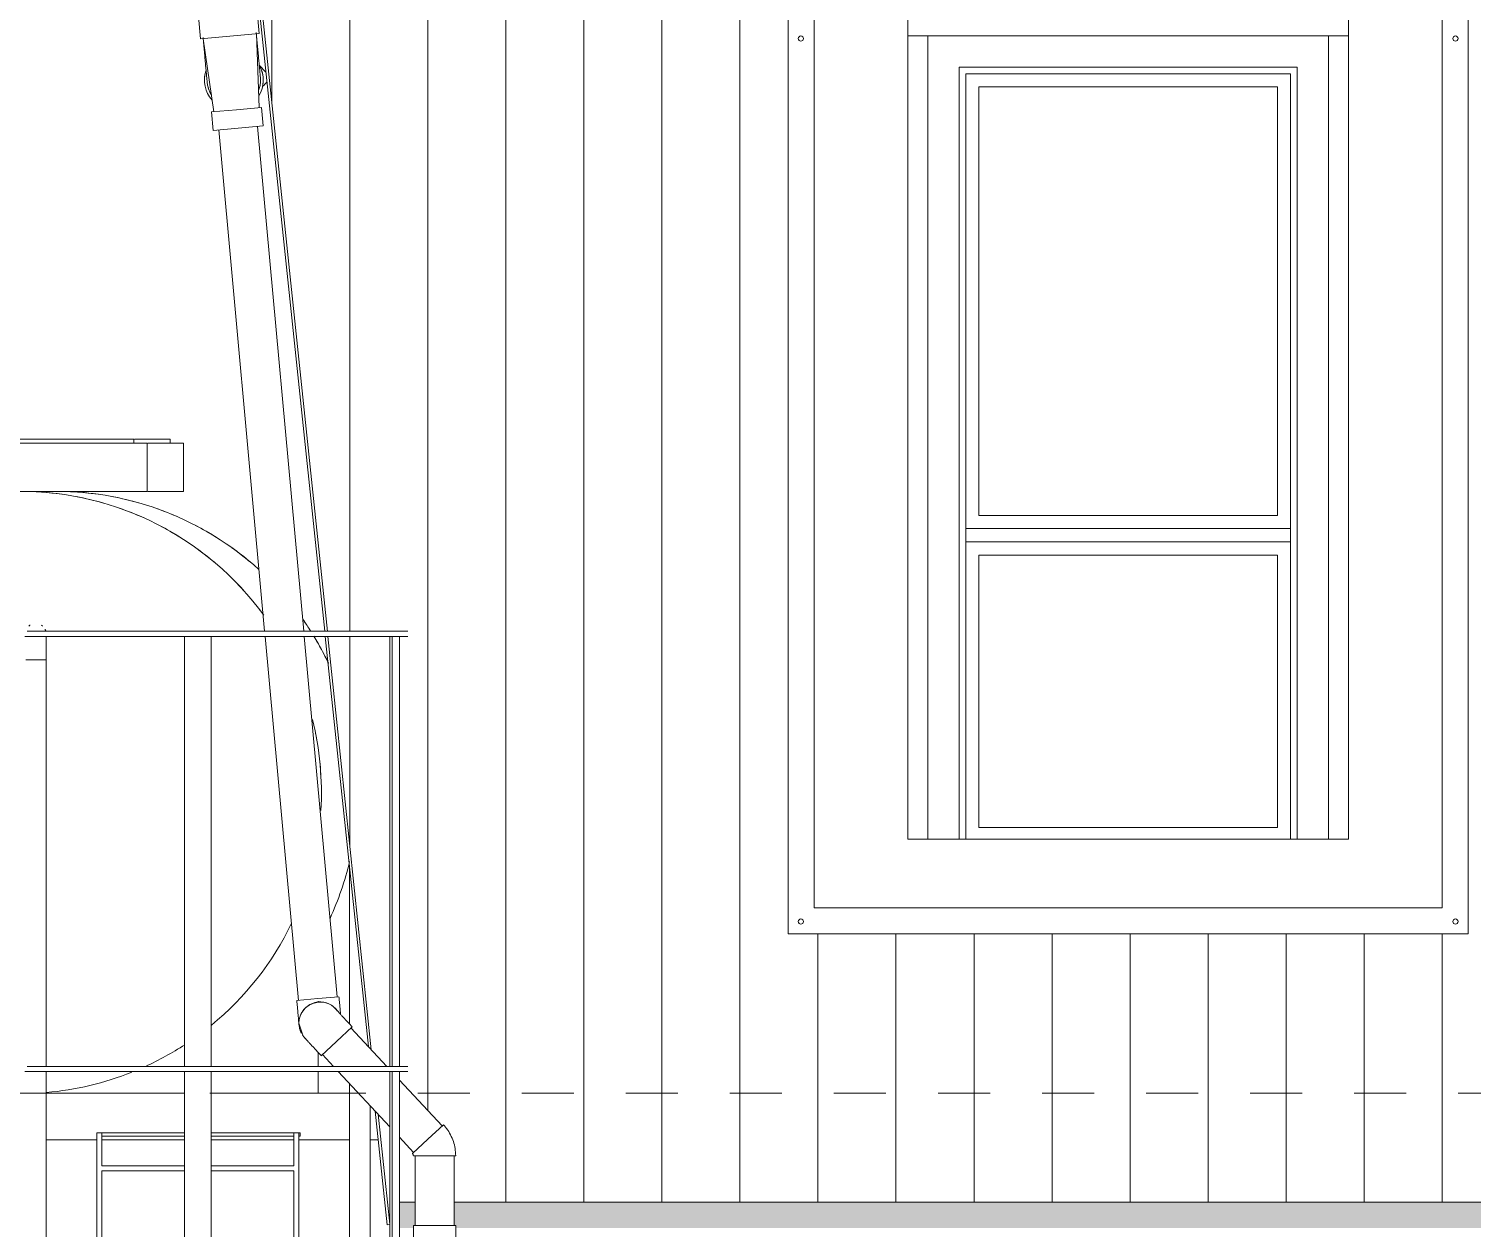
# Model space of a CAD drawing. Header units: metres. Extents: x -3 to 137, y -7 to 15.
# Drawn here: x 111.742 to 114.516, y 2.553 to 4.859 of the extents above; entities that cross this region are included whole.
import ezdxf

# ---------------------------------------------------------------- set-up
doc = ezdxf.new("R2010")
doc.units = ezdxf.units.M
doc.linetypes.add('Centre', pattern=[0.03175, 0.00635, -0.00475, 0.0159, -0.00475])
for name, color, linetype, lineweight in [('A-FLOR-LEVL', 7, 'Continuous', 9), ('A-GENM', 7, 'Continuous', 9), ('A-GLAZ', 7, 'Continuous', 9), ('A-WALL', 7, 'Continuous', 9), ('A-WALL-PATT', 7, 'Continuous', 9), ('I-WALL', 7, 'Continuous', 9), ('P-PIPE', 7, 'Continuous', 9), ('P-PIPE-CNTR', 7, 'Continuous', 9)]:
    doc.layers.add(name, color=color, linetype=linetype, lineweight=lineweight)

# ---------------------------------------------------------------- blocks, each defined once
blk = doc.blocks.new('M_Corniza Generica - Blanco-2490366-Elevation 6 - a')
at = {"layer": 'A-GENM', "color": 8, "true_color": 0x808080}
for p, q in [((-13.4423, 7.8302), (-13.0082, 3.7004)), ((-13.0071, 3.6905), (-12.9242, 2.9017)), ((-12.9112, 2.7778), (-12.8882, 2.5591)), ((-12.8882, 2.5591), (-12.8833, 2.5596))]:
    blk.add_line(p, q, dxfattribs=at)
blk = doc.blocks.new('M_Ventana Ponton - 650 x 1500 mm-2528099-Elevation 6 - a')
at = {"layer": 'A-GLAZ'}
for p, q in [((-11.7886, 4.785), (-11.1386, 4.785)), ((-11.7886, 3.3008), (-11.7886, 4.785)), ((-11.1386, 4.785), (-11.1386, 3.3008)), ((-11.7759, 3.3008), (-11.7759, 4.7723)), ((-11.7759, 4.7723), (-11.1513, 4.7723)), ((-11.7505, 3.9231), (-11.7505, 4.7469)), ((-11.1767, 4.7469), (-11.7505, 4.7469)), ((-11.1767, 3.9231), (-11.1767, 4.7469)), ((-11.1513, 4.7723), (-11.1513, 3.3008)), ((-11.7505, 3.9231), (-11.1767, 3.9231)), ((-11.7759, 3.8977), (-11.1513, 3.8977)), ((-11.1513, 3.8977), (-11.7759, 3.8977)), ((-11.7759, 3.8723), (-11.1513, 3.8723)), ((-11.1513, 3.8723), (-11.7759, 3.8723)), ((-11.1767, 3.8469), (-11.7505, 3.8469)), ((-11.7505, 3.8469), (-11.7505, 3.3231)), ((-11.1767, 3.3231), (-11.1767, 3.8469)), ((-11.7505, 3.3231), (-11.1767, 3.3231))]:
    blk.add_line(p, q, dxfattribs=at)
blk = doc.blocks.new('M_Trim-Window-Exterior-Flat - with Sill-2528642-Elevation 6 - a')
at = {"layer": 'A-GENM'}
for p, q in [((-11.8486, 4.845), (-11.8486, 3.3008)), ((-11.0786, 4.845), (-11.8486, 4.845)), ((-11.0786, 3.3008), (-11.0786, 4.845)), ((-11.7886, 3.3008), (-11.7886, 4.785)), ((-11.7886, 4.785), (-11.1386, 4.785)), ((-11.1386, 4.785), (-11.1386, 3.3008))]:
    blk.add_line(p, q, dxfattribs=at)
blk = doc.blocks.new('M_RVR_Codo material - CO - Codo-2572675-Elevation 6 - a')
at = {"layer": 'P-PIPE', "color": 9, "true_color": 0xc0c0c0}
blk.add_line((-13.1211, 4.7756), (-13.1343, 4.7889), dxfattribs=at)
at = {"layer": 'P-PIPE', "color": 9, "true_color": 0xc0c0c0, "flags": 128}
blk.add_lwpolyline([(-13.1277, 4.7478), (-13.1263, 4.7492), (-13.1249, 4.7506), (-13.1235, 4.752), (-13.122, 4.7535), (-13.1206, 4.755), (-13.1192, 4.7564)], dxfattribs=at)
blk = doc.blocks.new('Plastico - Tee - PL - Tee-2573690-Elevation 6 - a')
at = {"layer": 'P-PIPE', "color": 9, "true_color": 0xc0c0c0}
for p, q in [((-13.1947, 4.8874), (-13.251, 4.8823)), ((-13.1383, 4.8926), (-13.1947, 4.8874)), ((-13.1344, 4.8495), (-13.1383, 4.8926)), ((-13.251, 4.8823), (-13.2471, 4.8392)), ((-13.2471, 4.8392), (-13.1908, 4.8443)), ((-13.2419, 4.8397), (-13.2212, 4.6992)), ((-13.1908, 4.8443), (-13.1344, 4.8495)), ((-13.1345, 4.7071), (-13.1396, 4.849)), ((-13.2395, 4.76), (-13.2395, 4.7596)), ((-13.234, 4.7549), (-13.234, 4.7549)), ((-13.1318, 4.7642), (-13.1318, 4.7642)), ((-13.1263, 4.7596), (-13.1263, 4.76)), ((-13.1779, 4.7032), (-13.2261, 4.6988)), ((-13.2261, 4.6988), (-13.2229, 4.6633)), ((-13.1295, 4.7076), (-13.1779, 4.7032)), ((-13.1263, 4.6721), (-13.1295, 4.7076)), ((-13.2229, 4.6633), (-13.1746, 4.6677)), ((-13.1746, 4.6677), (-13.1263, 4.6721))]:
    blk.add_line(p, q, dxfattribs=at)
at = {"layer": 'P-PIPE', "color": 9, "true_color": 0xc0c0c0, "flags": 128}
for points in [[(-13.2421, 4.8422), (-13.2418, 4.8387), (-13.2415, 4.8352), (-13.2411, 4.8318), (-13.2408, 4.8283), (-13.2405, 4.8249), (-13.2402, 4.8215), (-13.2399, 4.8181), (-13.2396, 4.8147), (-13.2393, 4.8115), (-13.239, 4.8082), (-13.2387, 4.805), (-13.2384, 4.8019), (-13.2381, 4.7988), (-13.2378, 4.7958), (-13.2376, 4.7929), (-13.2373, 4.7901), (-13.2371, 4.7873), (-13.2368, 4.7846), (-13.2366, 4.782), (-13.2363, 4.7796), (-13.2361, 4.7772), (-13.2359, 4.7749), (-13.2357, 4.7727), (-13.2355, 4.7707), (-13.2353, 4.7687), (-13.2352, 4.7669), (-13.235, 4.7652), (-13.2349, 4.7636), (-13.2347, 4.7621), (-13.2346, 4.7608), (-13.2345, 4.7596), (-13.2344, 4.7585), (-13.2343, 4.7576), (-13.2342, 4.7568), (-13.2342, 4.7561), (-13.2341, 4.7556), (-13.2341, 4.7552), (-13.2341, 4.755), (-13.234, 4.7549), (-13.234, 4.7549)], [(-13.1318, 4.7642), (-13.1318, 4.7643), (-13.1318, 4.7645), (-13.1318, 4.7649), (-13.1319, 4.7653), (-13.1319, 4.766), (-13.132, 4.7667), (-13.1321, 4.7676), (-13.1322, 4.7687), (-13.1323, 4.7698), (-13.1324, 4.7711), (-13.1326, 4.7725), (-13.1327, 4.7741), (-13.1329, 4.7758), (-13.133, 4.7776), (-13.1332, 4.7795), (-13.1334, 4.7815), (-13.1336, 4.7837), (-13.1338, 4.7859), (-13.134, 4.7883), (-13.1342, 4.7907), (-13.1345, 4.7933), (-13.1347, 4.7959), (-13.135, 4.7987), (-13.1352, 4.8015), (-13.1355, 4.8044), (-13.1358, 4.8074), (-13.1361, 4.8104), (-13.1363, 4.8135), (-13.1366, 4.8167), (-13.1369, 4.8199), (-13.1372, 4.8232), (-13.1375, 4.8265), (-13.1378, 4.8299), (-13.1382, 4.8333), (-13.1385, 4.8367), (-13.1388, 4.8402), (-13.1391, 4.8437), (-13.1394, 4.8471), (-13.1397, 4.8506), (-13.1398, 4.8516)], [(-13.226, 4.7316), (-13.2269, 4.7331), (-13.2279, 4.7348), (-13.2289, 4.7367), (-13.2297, 4.7385), (-13.2305, 4.7404), (-13.2313, 4.7423), (-13.2319, 4.7443), (-13.2325, 4.7463), (-13.233, 4.7482), (-13.2334, 4.7503), (-13.2337, 4.7523), (-13.234, 4.7543), (-13.234, 4.7549)], [(-13.1318, 4.7642), (-13.1316, 4.7622), (-13.1316, 4.7601), (-13.1316, 4.7581), (-13.1317, 4.756), (-13.1319, 4.754), (-13.1321, 4.7519), (-13.1325, 4.7499), (-13.1329, 4.7479), (-13.1334, 4.7459), (-13.134, 4.7439), (-13.1346, 4.742), (-13.1354, 4.7401)]]:
    blk.add_lwpolyline(points, dxfattribs=at)
at = {"layer": 'P-PIPE', "color": 9, "true_color": 0xc0c0c0}
for centre, major_axis, start_param, end_param in [((-13.1829, 4.7596), (0.0566, 0), 2.811932, 3.876398), ((-13.1829, 4.76), (0.0566, 0), 2.814626, 3.232753), ((-13.1829, 4.7596), (0.0566, 0), 5.729031, 6.808091), ((-13.1829, 4.76), (0.0566, 0), 6.112546, 6.809584), ((-13.1829, 4.7596), (0.0514, 0), 3.170344, 3.23263), ((-13.1829, 4.7596), (0.0514, 0), 3.407286, 3.696953), ((-13.1829, 4.7596), (0.0513, 0), 5.898168, 6.199813), ((-13.1829, 4.7596), (0.0513, 0), 0.067027, 0.17665)]:
    blk.add_ellipse(centre, major_axis=major_axis, ratio=0.99995, start_param=start_param, end_param=end_param, dxfattribs=at)
blk = doc.blocks.new('M_RVR_Codo material - CO - Codo-2573685-Elevation 6 - a')
at = {"layer": 'P-PIPE', "color": 9, "true_color": 0xc0c0c0}
for p, q in [((-12.9808, 2.9977), (-13.0213, 2.994)), ((-13.0213, 2.994), (-13.0618, 2.9903))]:
    blk.add_line(p, q, dxfattribs=at)
at = {"layer": 'P-PIPE', "color": 9, "true_color": 0xc0c0c0, "flags": 128}
for points in [[(-12.9808, 2.9977), (-12.9806, 2.9958), (-12.9804, 2.9939), (-12.9803, 2.9921), (-12.9801, 2.9902), (-12.9799, 2.9884), (-12.9798, 2.9865), (-12.9796, 2.9847), (-12.9794, 2.9829), (-12.9793, 2.9812), (-12.9791, 2.9794), (-12.979, 2.9777), (-12.9788, 2.976), (-12.9787, 2.9744), (-12.9785, 2.9728), (-12.9784, 2.9712), (-12.9782, 2.9697), (-12.9781, 2.9682), (-12.978, 2.9668), (-12.9778, 2.9654), (-12.9777, 2.9641)], [(-13.0576, 2.9434), (-13.0576, 2.9435), (-13.0576, 2.9436), (-13.0576, 2.9438), (-13.0577, 2.9441), (-13.0577, 2.9444), (-13.0577, 2.9449), (-13.0578, 2.9454), (-13.0578, 2.9459), (-13.0579, 2.9466), (-13.0579, 2.9473), (-13.058, 2.9481), (-13.0581, 2.9489), (-13.0582, 2.9498), (-13.0583, 2.9508), (-13.0583, 2.9519), (-13.0584, 2.953), (-13.0586, 2.9541), (-13.0587, 2.9553), (-13.0588, 2.9566), (-13.0589, 2.958), (-13.059, 2.9593), (-13.0592, 2.9608), (-13.0593, 2.9622), (-13.0594, 2.9638), (-13.0596, 2.9653), (-13.0597, 2.9669), (-13.0599, 2.9686), (-13.06, 2.9703), (-13.0602, 2.972), (-13.0603, 2.9737), (-13.0605, 2.9755), (-13.0607, 2.9773), (-13.0608, 2.9791), (-13.061, 2.9809), (-13.0612, 2.9828), (-13.0613, 2.9846), (-13.0615, 2.9865), (-13.0617, 2.9883), (-13.0618, 2.9902), (-13.0618, 2.9903)]]:
    blk.add_lwpolyline(points, dxfattribs=at)
at = {"layer": 'P-PIPE', "color": 9, "true_color": 0xc0c0c0}
for start_param, end_param in [(2.339736, 2.56322), (1.661957, 2.314775), (0.614759, 1.661957), (3.176127, 3.232753), (2.896151, 3.051488), (3.232753, 3.293718), (2.616959, 2.808414), (3.435939, 3.556871)]:
    blk.add_ellipse((-13.0171, 2.9471), major_axis=(0.0407, 0), ratio=0.99995, start_param=start_param, end_param=end_param, dxfattribs=at)
blk = doc.blocks.new('M_RVR_Codo material - CO - Codo-2573686-Elevation 6 - a')
at = {"layer": 'P-PIPE', "color": 9, "true_color": 0xc0c0c0}
for p, q in [((-12.9854, 2.9119), (-12.9554, 2.9399)), ((-13.015, 2.8843), (-12.9854, 2.9119))]:
    blk.add_line(p, q, dxfattribs=at)
at = {"layer": 'P-PIPE', "color": 9, "true_color": 0xc0c0c0, "flags": 128}
for points in [[(-12.9858, 2.9728), (-12.9857, 2.9727), (-12.9856, 2.9725), (-12.9853, 2.9722), (-12.985, 2.9718), (-12.9846, 2.9714), (-12.9842, 2.9709), (-12.9837, 2.9704), (-12.9831, 2.9698), (-12.9825, 2.9691), (-12.9819, 2.9684), (-12.9812, 2.9676), (-12.9804, 2.9668), (-12.9797, 2.966), (-12.9788, 2.9651), (-12.978, 2.9641), (-12.9771, 2.9632), (-12.9761, 2.9621), (-12.9752, 2.9611), (-12.9742, 2.96), (-12.9731, 2.9589), (-12.972, 2.9577), (-12.971, 2.9565), (-12.9698, 2.9553), (-12.9687, 2.9541), (-12.9675, 2.9528), (-12.9663, 2.9516), (-12.9651, 2.9503), (-12.9639, 2.949), (-12.9627, 2.9476), (-12.9614, 2.9463), (-12.9602, 2.9449), (-12.9589, 2.9436), (-12.9577, 2.9422), (-12.9564, 2.9409), (-12.9554, 2.9399)], [(-13.0578, 2.9467), (-13.0505, 2.9235), (-13.0488, 2.9212), (-13.048, 2.9203), (-13.0475, 2.9197), (-13.0471, 2.9192), (-13.0467, 2.9187), (-13.0462, 2.9182), (-13.0458, 2.9177), (-13.0453, 2.9171), (-13.0447, 2.9165), (-13.0442, 2.9159), (-13.0436, 2.9152), (-13.0429, 2.9145), (-13.0422, 2.9138), (-13.0415, 2.913), (-13.0407, 2.9121), (-13.0399, 2.9113), (-13.0391, 2.9103), (-13.0382, 2.9094), (-13.0373, 2.9084), (-13.0363, 2.9074), (-13.0353, 2.9063), (-13.0343, 2.9052), (-13.0333, 2.9041), (-13.0322, 2.9029), (-13.0311, 2.9017), (-13.03, 2.9005), (-13.0288, 2.8992), (-13.0276, 2.898), (-13.0264, 2.8967), (-13.0252, 2.8954), (-13.024, 2.894), (-13.0228, 2.8927), (-13.0215, 2.8913), (-13.0202, 2.89), (-13.019, 2.8886), (-13.0177, 2.8872), (-13.0164, 2.8858), (-13.0151, 2.8845), (-13.015, 2.8843)]]:
    blk.add_lwpolyline(points, dxfattribs=at)
at = {"layer": 'P-PIPE', "color": 9, "true_color": 0xc0c0c0}
for start_param, end_param in [(2.321313, 3.36851), (0.750517, 2.321313), (0.699247, 0.750517), (3.388695, 3.63031), (3.740881, 3.892109)]:
    blk.add_ellipse((-13.0171, 2.9467), major_axis=(0.0407, 0), ratio=0.99995, start_param=start_param, end_param=end_param, dxfattribs=at)
blk = doc.blocks.new('M_RVR_Codo material - CO - Codo-2573687-Elevation 6 - a')
at = {"layer": 'P-PIPE', "color": 9, "true_color": 0xc0c0c0}
for p, q in [((-12.78, 2.7517), (-12.8098, 2.724)), ((-12.8098, 2.724), (-12.8395, 2.6962)), ((-12.8385, 2.6971), (-12.8395, 2.6962)), ((-12.8378, 2.6919), (-12.7971, 2.6919)), ((-12.8378, 2.6919), (-12.8364, 2.6919)), ((-12.7971, 2.6919), (-12.7564, 2.6919))]:
    blk.add_line(p, q, dxfattribs=at)
at = {"layer": 'P-PIPE', "color": 9, "true_color": 0xc0c0c0, "flags": 128}
for points in [[(-12.7564, 2.6919), (-12.7565, 2.6954), (-12.7567, 2.6989), (-12.7571, 2.7024), (-12.7576, 2.7059), (-12.7582, 2.7093), (-12.7589, 2.7127), (-12.7598, 2.7161), (-12.7609, 2.7195), (-12.7621, 2.7228), (-12.7634, 2.726), (-12.7648, 2.7292), (-12.7663, 2.7324), (-12.768, 2.7355), (-12.7698, 2.7385), (-12.7718, 2.7414), (-12.7738, 2.7443), (-12.7759, 2.747), (-12.7782, 2.7497), (-12.78, 2.7517)], [(-12.8395, 2.6962), (-12.8394, 2.696), (-12.8392, 2.6958), (-12.8391, 2.6956), (-12.8389, 2.6954), (-12.8388, 2.6952), (-12.8386, 2.695), (-12.8385, 2.6947), (-12.8384, 2.6945), (-12.8383, 2.6943), (-12.8382, 2.6941), (-12.8381, 2.6938), (-12.8381, 2.6936), (-12.838, 2.6933), (-12.8379, 2.6931), (-12.8379, 2.6928), (-12.8379, 2.6926), (-12.8378, 2.6923), (-12.8378, 2.6921), (-12.8378, 2.6919)]]:
    blk.add_lwpolyline(points, dxfattribs=at)
blk = doc.blocks.new('M_RVR_Codo material - CO - Codo-2573688-Elevation 6 - a')
at = {"layer": 'P-PIPE', "color": 9, "true_color": 0xc0c0c0}
for p, q in [((-12.797, 2.5579), (-12.8377, 2.5579)), ((-12.7563, 2.5579), (-12.797, 2.5579))]:
    blk.add_line(p, q, dxfattribs=at)
at = {"layer": 'P-PIPE', "color": 9, "true_color": 0xc0c0c0, "flags": 128}
for points in [[(-12.8377, 2.5579), (-12.8377, 2.556), (-12.8377, 2.5541), (-12.8377, 2.5522), (-12.8377, 2.5504), (-12.8377, 2.5485), (-12.8377, 2.5467), (-12.8377, 2.5449), (-12.8377, 2.5431), (-12.8377, 2.5413), (-12.8377, 2.5395), (-12.8377, 2.5378), (-12.8377, 2.5361), (-12.8377, 2.5345), (-12.8377, 2.5329), (-12.8377, 2.5313), (-12.8377, 2.5298), (-12.8377, 2.5283), (-12.8377, 2.5268), (-12.8377, 2.5254), (-12.8377, 2.5241), (-12.8377, 2.5228), (-12.8377, 2.5216), (-12.8377, 2.5204), (-12.8377, 2.5193), (-12.8377, 2.5183), (-12.8377, 2.5173), (-12.8377, 2.5164), (-12.8377, 2.5155), (-12.8377, 2.5147), (-12.8377, 2.514), (-12.8377, 2.5134), (-12.8377, 2.5128), (-12.8377, 2.5123), (-12.8377, 2.5118), (-12.8377, 2.5115), (-12.8377, 2.5112), (-12.8377, 2.511), (-12.8377, 2.5109), (-12.8377, 2.5108)], [(-12.7563, 2.5108), (-12.7563, 2.5109), (-12.7563, 2.511), (-12.7563, 2.5112), (-12.7563, 2.5115), (-12.7563, 2.5118), (-12.7563, 2.5123), (-12.7563, 2.5128), (-12.7563, 2.5133), (-12.7563, 2.514), (-12.7563, 2.5147), (-12.7563, 2.5155), (-12.7563, 2.5163), (-12.7563, 2.5173), (-12.7563, 2.5182), (-12.7563, 2.5193), (-12.7563, 2.5204), (-12.7563, 2.5216), (-12.7563, 2.5228), (-12.7563, 2.5241), (-12.7563, 2.5254), (-12.7563, 2.5268), (-12.7563, 2.5282), (-12.7563, 2.5297), (-12.7563, 2.5313), (-12.7563, 2.5328), (-12.7563, 2.5344), (-12.7563, 2.5361), (-12.7563, 2.5378), (-12.7563, 2.5395), (-12.7563, 2.5412), (-12.7563, 2.543), (-12.7563, 2.5448), (-12.7563, 2.5466), (-12.7563, 2.5485), (-12.7563, 2.5503), (-12.7563, 2.5522), (-12.7563, 2.5541), (-12.7563, 2.5559), (-12.7563, 2.5578), (-12.7563, 2.5579)]]:
    blk.add_lwpolyline(points, dxfattribs=at)
at = {"layer": 'P-PIPE', "color": 9, "true_color": 0xc0c0c0}
for start_param, end_param in [(3.141593, 4.712389), (4.712389, 6.283185)]:
    blk.add_ellipse((-12.797, 2.5108), major_axis=(0.0407, 0), ratio=0.99995, start_param=start_param, end_param=end_param, dxfattribs=at)
blk = doc.blocks.new('M_Marco Ventanas Fachada Ext - M_Marco Ventanas Fachada Ext-2575492-Elevation 6 - a')
at = {"layer": 'A-GENM', "color": 8, "true_color": 0x808080}
for p, q in [((-9.3743, 7.7748), (-9.3743, 3.1187)), ((-8.0666, 3.1187), (-8.0666, 7.7748)), ((-9.3243, 3.1687), (-9.3243, 7.605)), ((-9.1443, 3.3008), (-9.1443, 7.605)), ((-8.2966, 3.3008), (-8.2966, 7.605)), ((-8.1166, 7.605), (-8.1166, 3.1687)), ((-9.1443, 4.8454), (-8.2966, 4.8454)), ((-8.2966, 3.3008), (-9.1443, 3.3008)), ((-8.1166, 3.1687), (-9.3243, 3.1687)), ((-9.3743, 3.1187), (-8.0666, 3.1187))]:
    blk.add_line(p, q, dxfattribs=at)
for centre, start, end in [((-9.3497, 4.8399), 0, 180), ((-9.3497, 4.8399), 180, 0), ((-8.0912, 4.8399), 0, 180), ((-8.0912, 4.8399), 180, 0), ((-9.3497, 3.1422), 0, 180), ((-9.3497, 3.1422), 180, 0), ((-8.0912, 3.1422), 0, 180), ((-8.0912, 3.1422), 180, 0)]:
    blk.add_arc(centre, 0.005, start, end, dxfattribs=at)
blk = doc.blocks.new('Generic Models 1 - Generic Models 1-2589847-Elevation 6 - a')
at = {"layer": 'A-GENM', "color": 8, "true_color": 0x808080}
for p, q in [((-13.5437, 2.8125), (-13.2775, 2.8125)), ((-13.2267, 2.8125), (-12.9603, 2.8125)), ((-13.446, 2.7225), (-13.5437, 2.7225)), ((-13.2775, 2.7225), (-13.4364, 2.7225)), ((-13.0678, 2.7225), (-13.2267, 2.7225)), ((-12.9602, 2.7225), (-13.0582, 2.7225)), ((-12.9054, 2.7225), (-12.9207, 2.7225))]:
    blk.add_line(p, q, dxfattribs=at)
blk = doc.blocks.new('M_Escalera Marinera Exterior - M_Escalera Marinera Exterior-V205-Elevation 6 - a')
at = {"layer": 'A-GENM', "color": 8, "true_color": 0x808080}
for p, q in [((-12.9605, 3.6907), (-12.9605, 3.6898)), ((-12.8785, 3.6905), (-12.8785, 2.8637)), ((-13.2775, 3.6904), (-13.2775, 2.8638)), ((-13.2267, 3.6904), (-13.2267, 2.8638)), ((-12.8833, 2.8636), (-12.8833, 3.6905)), ((-12.8645, 3.6905), (-12.8645, 2.8638)), ((-13.5437, 3.6454), (-13.5829, 3.6454)), ((-13.5829, 3.6454), (-13.5637, 3.6454)), ((-13.5637, 3.6454), (-13.5437, 3.6454)), ((-13.5437, 2.8634), (-13.5437, 3.6454)), ((-12.9605, 3.2463), (-12.9605, 2.9452)), ((-13.5437, 2.0124), (-13.5437, 2.8538)), ((-13.2775, 2.8538), (-13.2775, 2.0127)), ((-13.2267, 2.8538), (-13.2267, 2.0127)), ((-12.9605, 2.8306), (-12.9605, 2.0127)), ((-12.8833, 2.0126), (-12.8833, 2.8538)), ((-12.8785, 2.8538), (-12.8785, 2.0127)), ((-12.8645, 2.8538), (-12.8645, 2.0127)), ((-12.9205, 2.0124), (-12.9205, 2.7877)), ((-13.4364, 2.7361), (-13.4464, 2.7361)), ((-13.4464, 2.7361), (-13.4464, 2.0126)), ((-13.4364, 2.6727), (-13.4364, 2.7361)), ((-13.4364, 2.7361), (-13.2775, 2.7361)), ((-13.2775, 2.7298), (-13.4364, 2.7298)), ((-13.2267, 2.7361), (-13.0678, 2.7361)), ((-13.0678, 2.7298), (-13.2267, 2.7298)), ((-13.0578, 2.7361), (-13.0678, 2.7361)), ((-13.0678, 2.7361), (-13.0678, 2.6727)), ((-13.0553, 2.7298), (-13.058, 2.7298)), ((-13.0578, 2.0125), (-13.0578, 2.7361)), ((-13.0578, 2.7361), (-13.0553, 2.7361)), ((-13.0553, 2.7361), (-13.0553, 2.7298)), ((-13.2775, 2.6727), (-13.4364, 2.6727)), ((-13.0678, 2.6727), (-13.2267, 2.6727)), ((-13.4364, 2.3601), (-13.4364, 2.6627)), ((-13.4364, 2.6627), (-13.2775, 2.6627)), ((-13.2267, 2.6627), (-13.0678, 2.6627)), ((-13.0678, 2.6627), (-13.0678, 2.3601))]:
    blk.add_line(p, q, dxfattribs=at)
at = {"layer": 'A-GENM', "color": 8, "true_color": 0x808080, "flags": 128}
for points in [[(-12.8487, 3.7004), (-12.849, 3.7004), (-12.85, 3.7004), (-12.8516, 3.7004), (-12.8539, 3.7004), (-12.8568, 3.7004), (-12.8603, 3.7004), (-12.8644, 3.7004), (-12.8692, 3.7004), (-12.8746, 3.7004), (-12.8806, 3.7004), (-12.8871, 3.7004), (-12.8943, 3.7004), (-12.902, 3.7004), (-12.9103, 3.7004), (-12.9192, 3.7004), (-12.9285, 3.7004), (-12.9384, 3.7004), (-12.9488, 3.7004), (-12.9597, 3.7004), (-12.9711, 3.7004), (-12.9829, 3.7004), (-12.9951, 3.7004), (-13.0077, 3.7004), (-13.0207, 3.7004), (-13.0341, 3.7004), (-13.0479, 3.7004), (-13.062, 3.7004), (-13.0763, 3.7004), (-13.091, 3.7004), (-13.1059, 3.7004), (-13.1211, 3.7004), (-13.1364, 3.7004), (-13.152, 3.7004), (-13.1677, 3.7004), (-13.1835, 3.7004), (-13.1995, 3.7004), (-13.2155, 3.7004), (-13.2316, 3.7004), (-13.2477, 3.7004), (-13.2639, 3.7004), (-13.28, 3.7004), (-13.296, 3.7004), (-13.312, 3.7004), (-13.3279, 3.7004), (-13.3437, 3.7004), (-13.3594, 3.7004), (-13.3748, 3.7004), (-13.3901, 3.7004), (-13.4051, 3.7004), (-13.4199, 3.7004), (-13.4345, 3.7004), (-13.4487, 3.7004), (-13.4626, 3.7004), (-13.4762, 3.7004), (-13.4895, 3.7004), (-13.5023, 3.7004), (-13.5148, 3.7004), (-13.5268, 3.7004), (-13.5384, 3.7004), (-13.5495, 3.7004), (-13.5602, 3.7004), (-13.5703, 3.7004), (-13.58, 3.7004)], [(-13.5771, 3.7103), (-13.5765, 3.7109), (-13.5758, 3.7114), (-13.5752, 3.7118), (-13.5745, 3.7123)], [(-13.5524, 3.7119), (-13.5518, 3.7115), (-13.5511, 3.711), (-13.5505, 3.7105)], [(-13.5457, 3.7042), (-13.5454, 3.7034), (-13.5451, 3.7027), (-13.5448, 3.7019), (-13.5445, 3.7012), (-13.5443, 3.7004)], [(-13.5437, 3.6907), (-13.5437, 3.6898), (-13.5437, 3.6888), (-13.5437, 3.6878), (-13.5437, 3.6867)], [(-13.585, 3.6904), (-13.5756, 3.6904), (-13.5657, 3.6904), (-13.5553, 3.6904), (-13.5445, 3.6904), (-13.5331, 3.6904), (-13.5213, 3.6904), (-13.5091, 3.6904), (-13.4965, 3.6904), (-13.4834, 3.6904), (-13.47, 3.6904), (-13.4563, 3.6904), (-13.4422, 3.6904), (-13.4278, 3.6904), (-13.4132, 3.6904), (-13.3982, 3.6904), (-13.3831, 3.6904), (-13.3677, 3.6904), (-13.3522, 3.6904), (-13.3365, 3.6904), (-13.3206, 3.6904), (-13.3047, 3.6904), (-13.2887, 3.6904), (-13.2726, 3.6904), (-13.2564, 3.6904), (-13.2403, 3.6904), (-13.2242, 3.6904), (-13.2081, 3.6904), (-13.1921, 3.6904), (-13.1762, 3.6904), (-13.1604, 3.6904), (-13.1448, 3.6904), (-13.1293, 3.6904), (-13.1141, 3.6904), (-13.099, 3.6904), (-13.0842, 3.6904), (-13.0697, 3.6904), (-13.0555, 3.6904), (-13.0415, 3.6904), (-13.0279, 3.6904), (-13.0147, 3.6904), (-13.0019, 3.6904), (-12.9894, 3.6904), (-12.9774, 3.6904), (-12.9658, 3.6904), (-12.9546, 3.6904), (-12.944, 3.6904), (-12.9338, 3.6904), (-12.9242, 3.6904), (-12.915, 3.6904), (-12.9064, 3.6904), (-12.8984, 3.6904), (-12.8909, 3.6904), (-12.884, 3.6904), (-12.8777, 3.6904), (-12.872, 3.6904), (-12.8669, 3.6904), (-12.8624, 3.6904), (-12.8586, 3.6904), (-12.8554, 3.6904), (-12.8528, 3.6904), (-12.8508, 3.6904), (-12.8495, 3.6904), (-12.8488, 3.6904), (-12.8487, 3.6904)], [(-13.5437, 3.6454), (-13.5437, 3.6474), (-13.5437, 3.6494), (-13.5437, 3.6514), (-13.5437, 3.6534), (-13.5437, 3.6554), (-13.5437, 3.6573), (-13.5437, 3.6593), (-13.5437, 3.6612), (-13.5437, 3.6631), (-13.5437, 3.6649), (-13.5437, 3.6667), (-13.5437, 3.6685), (-13.5437, 3.6703), (-13.5437, 3.672), (-13.5437, 3.6737), (-13.5437, 3.6753), (-13.5437, 3.6769), (-13.5437, 3.6784), (-13.5437, 3.6799), (-13.5437, 3.6813), (-13.5437, 3.6827), (-13.5437, 3.684), (-13.5437, 3.6852), (-13.5437, 3.6864), (-13.5437, 3.6875), (-13.5437, 3.6886), (-13.5437, 3.6895), (-13.5437, 3.6904)], [(-13.5437, 3.6855), (-13.5437, 3.6843), (-13.5437, 3.683)], [(-13.5437, 3.6817), (-13.5437, 3.6803), (-13.5437, 3.6788), (-13.5437, 3.6773), (-13.5437, 3.6757), (-13.5437, 3.6741), (-13.5437, 3.6725), (-13.5437, 3.6708), (-13.5437, 3.669), (-13.5437, 3.6672), (-13.5437, 3.6654), (-13.5437, 3.6636), (-13.5437, 3.6617), (-13.5437, 3.6598), (-13.5437, 3.6579), (-13.5437, 3.6559), (-13.5437, 3.6539), (-13.5437, 3.652), (-13.5437, 3.65), (-13.5437, 3.648), (-13.5437, 3.646)], [(-12.8487, 2.8638), (-12.849, 2.8638), (-12.85, 2.8638), (-12.8516, 2.8638), (-12.8539, 2.8638), (-12.8568, 2.8638), (-12.8603, 2.8638), (-12.8644, 2.8638), (-12.8692, 2.8638), (-12.8746, 2.8638), (-12.8806, 2.8638), (-12.8871, 2.8638), (-12.8943, 2.8638), (-12.902, 2.8638), (-12.9103, 2.8638), (-12.9192, 2.8638), (-12.9285, 2.8638), (-12.9384, 2.8638), (-12.9488, 2.8638), (-12.9597, 2.8638), (-12.9711, 2.8638), (-12.9829, 2.8638), (-12.9951, 2.8638), (-13.0077, 2.8638), (-13.0207, 2.8638), (-13.0341, 2.8638), (-13.0479, 2.8638), (-13.062, 2.8638), (-13.0763, 2.8638), (-13.091, 2.8638), (-13.1059, 2.8638), (-13.1211, 2.8638), (-13.1364, 2.8638), (-13.152, 2.8638), (-13.1677, 2.8638), (-13.1835, 2.8638), (-13.1995, 2.8638), (-13.2155, 2.8638), (-13.2316, 2.8638), (-13.2477, 2.8638), (-13.2639, 2.8638), (-13.28, 2.8638), (-13.296, 2.8638), (-13.312, 2.8638), (-13.3279, 2.8638), (-13.3437, 2.8638), (-13.3594, 2.8638), (-13.3748, 2.8638), (-13.3901, 2.8638), (-13.4051, 2.8638), (-13.4199, 2.8638), (-13.4345, 2.8638), (-13.4487, 2.8638), (-13.4626, 2.8638), (-13.4762, 2.8638), (-13.4895, 2.8638), (-13.5023, 2.8638), (-13.5148, 2.8638), (-13.5268, 2.8638), (-13.5384, 2.8638), (-13.5495, 2.8638), (-13.5602, 2.8638), (-13.5703, 2.8638), (-13.58, 2.8638)], [(-13.585, 2.8538), (-13.5756, 2.8538), (-13.5657, 2.8538), (-13.5553, 2.8538), (-13.5445, 2.8538), (-13.5331, 2.8538), (-13.5213, 2.8538), (-13.5091, 2.8538), (-13.4965, 2.8538), (-13.4834, 2.8538), (-13.47, 2.8538), (-13.4563, 2.8538), (-13.4422, 2.8538), (-13.4278, 2.8538), (-13.4132, 2.8538), (-13.3982, 2.8538), (-13.3831, 2.8538), (-13.3677, 2.8538), (-13.3522, 2.8538), (-13.3365, 2.8538), (-13.3206, 2.8538), (-13.3047, 2.8538), (-13.2887, 2.8538), (-13.2726, 2.8538), (-13.2564, 2.8538), (-13.2403, 2.8538), (-13.2242, 2.8538), (-13.2081, 2.8538), (-13.1921, 2.8538), (-13.1762, 2.8538), (-13.1604, 2.8538), (-13.1448, 2.8538), (-13.1293, 2.8538), (-13.1141, 2.8538), (-13.099, 2.8538), (-13.0842, 2.8538), (-13.0697, 2.8538), (-13.0555, 2.8538), (-13.0415, 2.8538), (-13.0279, 2.8538), (-13.0147, 2.8538), (-13.0019, 2.8538), (-12.9894, 2.8538), (-12.9774, 2.8538), (-12.9658, 2.8538), (-12.9546, 2.8538), (-12.944, 2.8538), (-12.9338, 2.8538), (-12.9242, 2.8538), (-12.915, 2.8538), (-12.9064, 2.8538), (-12.8984, 2.8538), (-12.8909, 2.8538), (-12.884, 2.8538), (-12.8777, 2.8538), (-12.872, 2.8538), (-12.8669, 2.8538), (-12.8624, 2.8538), (-12.8586, 2.8538), (-12.8554, 2.8538), (-12.8528, 2.8538), (-12.8508, 2.8538), (-12.8495, 2.8538), (-12.8488, 2.8538), (-12.8487, 2.8538)]]:
    blk.add_lwpolyline(points, dxfattribs=at)
blk = doc.blocks.new('M_Estanque - M_Estanque-2786569-Elevation 6 - a')
at = {"layer": 'A-GENM', "color": 8, "true_color": 0x808080}
for p, q in [((-13.8375, 4.0619), (-13.8375, 3.9694)), ((-13.3496, 4.0619), (-13.8375, 4.0619)), ((-13.8119, 4.0697), (-13.8119, 4.0619)), ((-13.8119, 4.0697), (-13.3752, 4.0697)), ((-13.3752, 4.0619), (-13.3752, 4.0697)), ((-13.3496, 3.9694), (-13.3496, 4.0619)), ((-13.8375, 3.9694), (-13.3496, 3.9694)), ((-13.0171, 3.4259), (-13.0156, 3.4259)), ((-13.0156, 3.4259), (-13.0171, 3.4259)), ((-13.0206, 2.989), (-13.0206, 2.9876)), ((-13.0206, 2.8904), (-13.0206, 2.8638)), ((-13.0206, 2.8538), (-13.0206, 2.8125))]:
    blk.add_line(p, q, dxfattribs=at)
for start, end in [(90, 133.0764), (90, 98.0259), (90, 98.0259), (81.9741, 90), (81.9741, 90), (36.0498, 90), (100.6957, 106.0519), (100.6957, 106.0519), (73.9481, 79.3043), (73.9481, 79.3043), (109.2523, 114.0783), (109.2523, 114.0783), (65.9217, 70.7477), (65.9217, 70.7477), (117.5033, 122.105), (117.5033, 122.105), (57.895, 62.4967), (57.895, 62.4967), (125.6524, 130.132), (125.6524, 130.132), (49.868, 54.3476), (49.868, 54.3476), (41.8405, 46.2447), (41.8405, 46.2447), (141.2015, 155.0321), (141.8332, 146.1875), (141.8332, 146.1875), (36.1694, 38.1668), (36.1694, 38.1668), (149.8962, 154.2161), (149.8962, 154.2161), (356.5655, 14.0276), (9.7241, 14.0038), (9.7241, 14.0038), (3.5149, 5.9618), (3.5149, 5.9618), (309.3853, 334.2993), (294.5528, 303.1003), (274.9466, 291.7364)]:
    blk.add_arc((-13.5935, 3.3904), 0.579, start, end, dxfattribs=at)
blk = doc.blocks.new('M_Estanque - M_Estanque-V220-Elevation 6 - a')
at = {"layer": 'A-GENM', "color": 8, "true_color": 0x808080}
for p, q in [((-13.3742, 4.0697), (-13.3056, 4.0697)), ((-13.28, 4.0619), (-13.3485, 4.0619)), ((-13.3056, 4.0619), (-13.3056, 4.0697)), ((-13.28, 3.9694), (-13.28, 4.0619)), ((-13.3485, 3.9694), (-13.28, 3.9694))]:
    blk.add_line(p, q, dxfattribs=at)
for start, end in [(90, 93.4525), (90, 93.4525), (90, 93.3844), (81.9741, 90), (81.9741, 90), (47.7419, 90), (73.9481, 79.3043), (73.9481, 79.3043), (65.9217, 70.7477), (65.9217, 70.7477), (57.895, 62.4967), (57.895, 62.4967), (49.868, 54.3476), (49.868, 54.3476), (33.8125, 35.146), (33.8125, 35.146), (32.3894, 34.9667), (25.4633, 31.2622), (25.7839, 30.1038), (25.7839, 30.1038), (335.2976, 346.7682)]:
    blk.add_arc((-13.524, 3.3904), 0.579, start, end, dxfattribs=at)

msp = doc.modelspace()

# ---------------------------------------------------------------- hatches: boundary and pattern name
at = {"layer": 'A-WALL-PATT', "true_color": 0x383a4e}
h = msp.add_hatch(dxfattribs=at)
h.set_pattern_fill('FP_5', color=159, style=0, pattern_type=2)
h.set_pattern_definition([(90, (123.7585, 0), (-0.15, 9e-18), [])])
h.paths.add_polyline_path([(112.4352, 2.5603), (112.4344, 2.7487), (112.413, 2.7717), (112.4286, 2.6227)])
h.paths.add_polyline_path([(112.454, 2.6028), (112.484, 2.6028), (112.485, 2.6917), (112.559, 2.6917), (112.559, 2.6028), (126.0288, 2.6028), (126.1367, 3.07), (126.1367, 5.9451), (124.1392, 5.9451), (124.1392, 8.4581), (124.1892, 8.4581), (124.1892, 8.6125), (126.1367, 8.6125), (126.1367, 9.5143), (111.8437, 8.1879), (112.3153, 3.7004), (112.4713, 3.6997), (112.4733, 3.6972), (112.4713, 3.6954), (112.4733, 3.6919), (112.4594, 3.6905), (112.454, 3.6905), (112.4547, 2.8638), (112.4713, 2.863), (112.4733, 2.8606), (112.4716, 2.8583), (112.4733, 2.8552), (112.4594, 2.8538), (112.454, 2.8538), (112.4541, 2.8376), (112.5362, 2.7495), (112.5375, 2.7508), (112.556, 2.724), (112.5608, 2.7013), (112.5621, 2.6919), (112.4826, 2.6927), (112.4821, 2.6938), (112.4813, 2.6941), (112.4822, 2.6965), (112.48, 2.6971), (112.4813, 2.6984), (112.454, 2.7276), (112.454, 2.6227)])
h.paths.add_polyline_path([(112.5493, 2.7346), (112.5375, 2.7508), (112.5391, 2.7508), (112.5491, 2.7349)])
h.paths.add_polyline_path([(112.43, 2.8634), (112.4352, 2.8638), (112.4351, 3.6905), (112.3164, 3.6902), (112.3999, 2.8956), (112.4298, 2.8636)])
h.paths.add_polyline_path([(121.4488, 3.1187), (121.4285, 3.1187), (121.4285, 7.7748), (122.7362, 7.7748), (122.7362, 3.1187), (121.4496, 3.1187)])
h.paths.add_polyline_path([(118.8421, 3.1187), (118.6121, 3.1187), (118.6121, 7.7748), (119.9198, 7.7748), (119.9198, 3.1187), (119.2345, 3.1187)])
h.paths.add_polyline_path([(113.4311, 3.1187), (113.2011, 3.1187), (113.2011, 7.7748), (114.5088, 7.7748), (114.5088, 3.1187), (113.7794, 3.1187)])
h.paths.add_polyline_path([(117.2424, 3.1187), (115.9442, 3.1187), (115.9442, 7.7748), (117.2519, 7.7748), (117.2519, 3.1187)])
h.paths.add_polyline_path([(122.7116, 3.1372), (122.7151, 3.1386), (122.7166, 3.1422), (122.7151, 3.1457), (122.7116, 3.1472), (122.7081, 3.1457), (122.7066, 3.1422), (122.7081, 3.1386), (122.7103, 3.1374)])
h.paths.add_polyline_path([(121.4531, 3.1372), (121.4566, 3.1386), (121.4581, 3.1422), (121.4566, 3.1457), (121.4531, 3.1472), (121.4496, 3.1457), (121.4481, 3.1422), (121.4496, 3.1386), (121.4518, 3.1374)])
h.paths.add_polyline_path([(118.6367, 3.1372), (118.6403, 3.1386), (118.6417, 3.1422), (118.6403, 3.1457), (118.6367, 3.1472), (118.6332, 3.1457), (118.6317, 3.1422), (118.6332, 3.1386), (118.6354, 3.1374)])
h.paths.add_polyline_path([(113.2257, 3.1372), (113.2292, 3.1386), (113.2307, 3.1422), (113.2292, 3.1457), (113.2257, 3.1472), (113.2221, 3.1457), (113.2207, 3.1422), (113.2221, 3.1386), (113.2244, 3.1374)])
h.paths.add_polyline_path([(114.4842, 3.1372), (114.4877, 3.1386), (114.4892, 3.1422), (114.4877, 3.1457), (114.4842, 3.1472), (114.4806, 3.1457), (114.4792, 3.1422), (114.4806, 3.1386), (114.4829, 3.1374)])
h.paths.add_polyline_path([(115.9688, 3.1372), (115.9723, 3.1386), (115.9738, 3.1422), (115.9723, 3.1457), (115.9688, 3.1472), (115.9652, 3.1457), (115.9638, 3.1422), (115.9652, 3.1386), (115.9675, 3.1374)])
h.paths.add_polyline_path([(117.2273, 3.1372), (117.2308, 3.1386), (117.2323, 3.1422), (117.2308, 3.1457), (117.2273, 3.1472), (117.2237, 3.1457), (117.2223, 3.1422), (117.2237, 3.1386), (117.226, 3.1374)])
h.paths.add_polyline_path([(119.8952, 3.1372), (119.8988, 3.1386), (119.9002, 3.1422), (119.8988, 3.1457), (119.8952, 3.1472), (119.8917, 3.1457), (119.8902, 3.1422), (119.8917, 3.1386), (119.8939, 3.1374)])
h.paths.add_polyline_path([(118.8421, 3.3008), (118.881, 3.3008), (118.881, 4.845), (119.651, 4.845), (119.651, 3.3008), (119.6898, 3.3008), (119.6898, 4.8454), (118.8421, 4.845), (118.8421, 3.3585)])
h.paths.add_polyline_path([(122.5062, 3.3008), (122.5062, 4.8454), (121.6585, 4.845), (121.6585, 3.3008), (121.6974, 3.3008), (121.6974, 4.845), (122.4674, 4.845), (122.4674, 3.3008), (122.4803, 3.3008)])
h.paths.add_polyline_path([(114.2399, 3.3008), (114.2788, 3.3008), (114.2788, 4.8454), (113.4311, 4.845), (113.4311, 3.3008), (113.4699, 3.3008), (113.4699, 4.845), (114.2399, 4.845), (114.2399, 3.3293)])
h.paths.add_polyline_path([(116.983, 3.3008), (117.0219, 3.3008), (117.0219, 4.8454), (116.1742, 4.8445), (116.1742, 3.3008), (116.213, 3.3008), (116.213, 4.845), (116.983, 4.845), (116.983, 3.3293)])
h.paths.add_polyline_path([(117.2273, 4.8349), (117.2308, 4.8364), (117.2323, 4.8399), (117.2308, 4.8435), (117.2273, 4.8449), (117.2237, 4.8435), (117.2223, 4.8399), (117.2237, 4.8364), (117.226, 4.8351)])
h.paths.add_polyline_path([(119.8952, 4.8349), (119.8988, 4.8364), (119.9002, 4.8399), (119.8988, 4.8435), (119.8952, 4.8449), (119.8917, 4.8435), (119.8902, 4.8399), (119.8917, 4.8364), (119.8939, 4.8351)])
h.paths.add_polyline_path([(122.7116, 4.8349), (122.7151, 4.8364), (122.7166, 4.8399), (122.7151, 4.8435), (122.7116, 4.8449), (122.7081, 4.8435), (122.7066, 4.8399), (122.7081, 4.8364), (122.7103, 4.8351)])
h.paths.add_polyline_path([(114.4842, 4.8349), (114.4877, 4.8364), (114.4892, 4.8399), (114.4877, 4.8435), (114.4842, 4.8449), (114.4806, 4.8435), (114.4792, 4.8399), (114.4806, 4.8364), (114.4829, 4.8351)])
h.paths.add_polyline_path([(118.6367, 4.8349), (118.6403, 4.8364), (118.6417, 4.8399), (118.6403, 4.8435), (118.6367, 4.8449), (118.6332, 4.8435), (118.6317, 4.8399), (118.6332, 4.8364), (118.6354, 4.8351)])
h.paths.add_polyline_path([(121.4531, 4.8349), (121.4566, 4.8364), (121.4581, 4.8399), (121.4566, 4.8435), (121.4531, 4.8449), (121.4496, 4.8435), (121.4481, 4.8399), (121.4496, 4.8364), (121.4518, 4.8351)])
h.paths.add_polyline_path([(113.2257, 4.8349), (113.2292, 4.8364), (113.2307, 4.8399), (113.2292, 4.8435), (113.2257, 4.8449), (113.2221, 4.8435), (113.2207, 4.8399), (113.2221, 4.8364), (113.2244, 4.8351)])
h.paths.add_polyline_path([(115.9688, 4.8349), (115.9723, 4.8364), (115.9738, 4.8399), (115.9723, 4.8435), (115.9688, 4.8449), (115.9652, 4.8435), (115.9638, 4.8399), (115.9652, 4.8364), (115.9675, 4.8351)])
h.paths.add_polyline_path([(124.5636, 5.9636), (124.5671, 5.965), (124.5686, 5.9686), (124.5671, 5.9721), (124.5636, 5.9736), (124.56, 5.9721), (124.5586, 5.9686), (124.56, 5.965), (124.5623, 5.9637)])
h.paths.add_polyline_path([(125.8221, 5.9636), (125.8256, 5.965), (125.8271, 5.9686), (125.8256, 5.9721), (125.8221, 5.9736), (125.8185, 5.9721), (125.8171, 5.9686), (125.8185, 5.965), (125.8208, 5.9637)])
h.paths.add_polyline_path([(119.8952, 5.9749), (119.8988, 5.9763), (119.9002, 5.9799), (119.8988, 5.9834), (119.8952, 5.9849), (119.8917, 5.9834), (119.8902, 5.9799), (119.8917, 5.9763), (119.8939, 5.975)])
h.paths.add_polyline_path([(122.7116, 5.9749), (122.7151, 5.9763), (122.7166, 5.9799), (122.7151, 5.9834), (122.7116, 5.9849), (122.7081, 5.9834), (122.7066, 5.9799), (122.7081, 5.9763), (122.7103, 5.975)])
h.paths.add_polyline_path([(114.4842, 5.9749), (114.4877, 5.9763), (114.4892, 5.9799), (114.4877, 5.9834), (114.4842, 5.9849), (114.4806, 5.9834), (114.4792, 5.9799), (114.4806, 5.9763), (114.4829, 5.975)])
h.paths.add_polyline_path([(118.6367, 5.9749), (118.6403, 5.9763), (118.6417, 5.9799), (118.6403, 5.9834), (118.6367, 5.9849), (118.6332, 5.9834), (118.6317, 5.9799), (118.6332, 5.9763), (118.6354, 5.975)])
h.paths.add_polyline_path([(121.4531, 5.9749), (121.4566, 5.9763), (121.4581, 5.9799), (121.4566, 5.9834), (121.4531, 5.9849), (121.4496, 5.9834), (121.4481, 5.9799), (121.4496, 5.9763), (121.4518, 5.975)])
h.paths.add_polyline_path([(117.2273, 5.9749), (117.2308, 5.9763), (117.2323, 5.9799), (117.2308, 5.9834), (117.2273, 5.9849), (117.2237, 5.9834), (117.2223, 5.9799), (117.2237, 5.9763), (117.226, 5.975)])
h.paths.add_polyline_path([(113.2257, 5.9749), (113.2292, 5.9763), (113.2307, 5.9799), (113.2292, 5.9834), (113.2257, 5.9849), (113.2221, 5.9834), (113.2207, 5.9799), (113.2221, 5.9763), (113.2244, 5.975)])
h.paths.add_polyline_path([(115.9688, 5.9749), (115.9723, 5.9763), (115.9738, 5.9799), (115.9723, 5.9834), (115.9688, 5.9849), (115.9652, 5.9834), (115.9638, 5.9799), (115.9652, 5.9763), (115.9675, 5.975)])
h.paths.add_polyline_path([(121.6969, 5.985), (121.6974, 5.985), (121.6974, 7.6046), (122.4674, 7.6046), (122.4674, 5.985), (122.5062, 5.985), (122.5062, 7.605), (121.6585, 7.605), (121.6585, 5.985)])
h.paths.add_polyline_path([(119.651, 5.985), (119.6898, 5.985), (119.6898, 7.605), (118.8421, 7.6046), (118.8421, 5.985), (118.881, 5.985), (118.881, 7.6046), (119.651, 7.6046), (119.651, 6.0446)])
h.paths.add_polyline_path([(113.4699, 5.985), (113.4699, 7.6046), (114.2399, 7.6046), (114.2399, 5.985), (114.2788, 5.9852), (114.2788, 7.605), (113.4311, 7.6046), (113.4311, 5.985)])
h.paths.add_polyline_path([(116.213, 5.985), (116.213, 7.6046), (116.983, 7.6046), (116.983, 5.985), (117.0219, 5.985), (117.0219, 7.605), (116.1742, 7.605), (116.1742, 5.985)])
h.paths.add_polyline_path([(122.6862, 7.7197), (122.7066, 7.7415), (122.7081, 7.738), (122.7116, 7.7365), (122.7151, 7.738), (122.7166, 7.7415), (122.7151, 7.745), (122.7116, 7.7465), (122.7081, 7.745), (122.6942, 7.7289)])
h.paths.add_polyline_path([(119.8698, 7.7197), (119.8902, 7.7415), (119.8917, 7.738), (119.8952, 7.7365), (119.8988, 7.738), (119.9002, 7.7415), (119.8988, 7.745), (119.8952, 7.7465), (119.8917, 7.745), (119.8756, 7.7264)])
h.paths.add_polyline_path([(121.4785, 7.7197), (121.4544, 7.7463), (121.4506, 7.7458), (121.4483, 7.7428), (121.4488, 7.739), (121.4518, 7.7367), (121.4556, 7.7372), (121.4579, 7.7402), (121.4585, 7.7428), (121.473, 7.726)])
h.paths.add_polyline_path([(113.2511, 7.7197), (113.227, 7.7463), (113.2232, 7.7458), (113.2209, 7.7428), (113.2214, 7.739), (113.2244, 7.7367), (113.2282, 7.7372), (113.2305, 7.7402), (113.2311, 7.7428), (113.2453, 7.7264)])
h.paths.add_polyline_path([(115.9942, 7.7197), (115.9701, 7.7463), (115.9663, 7.7458), (115.9639, 7.7428), (115.9644, 7.739), (115.9675, 7.7367), (115.9713, 7.7372), (115.9736, 7.7402), (115.9742, 7.7428), (115.9887, 7.726)])
h.paths.add_polyline_path([(114.4588, 7.7197), (114.4792, 7.7415), (114.4806, 7.738), (114.4842, 7.7365), (114.4877, 7.738), (114.4892, 7.7415), (114.4877, 7.745), (114.4842, 7.7465), (114.4806, 7.745), (114.4646, 7.7264)])
h.paths.add_polyline_path([(117.2019, 7.7197), (117.2223, 7.7415), (117.2237, 7.738), (117.2273, 7.7365), (117.2308, 7.738), (117.2323, 7.7415), (117.2308, 7.745), (117.2273, 7.7465), (117.2237, 7.745), (117.2098, 7.7289)])
h.paths.add_polyline_path([(118.6621, 7.7197), (118.638, 7.7463), (118.6342, 7.7458), (118.6319, 7.7428), (118.6324, 7.739), (118.6354, 7.7367), (118.6392, 7.7372), (118.6416, 7.7402), (118.6421, 7.7428), (118.6563, 7.7264)])
at = {"layer": 'A-WALL-PATT', "true_color": 0x474958}
h = msp.add_hatch(color=251, dxfattribs=at)
h.paths.add_polyline_path([(126.1367, 2.5528), (126.1367, 2.6028), (112.559, 2.6028), (112.559, 2.5579), (112.5622, 2.5579), (112.5622, 2.5528), (126.0619, 2.5528)])
h.paths.add_polyline_path([(112.4352, 2.5528), (112.4352, 2.5528), (112.4352, 2.6028)])
h.paths.add_polyline_path([(112.454, 2.5528), (112.4808, 2.5528), (112.4819, 2.5579), (112.484, 2.5579), (112.4829, 2.6028), (112.454, 2.6028), (112.454, 2.5579)])

# ---------------------------------------------------------------- linework, layer by layer
at = {"layer": 'A-FLOR-LEVL', "color": 253, "linetype": 'Centre', "true_color": 0xaaaaaa}
msp.add_line((106.6894, 2.8125), (134.0669, 2.8125), dxfattribs=at)
at = {"layer": 'A-WALL'}
for p, q in [((112.484, 2.6028), (112.454, 2.6028)), ((126.1367, 2.6028), (112.559, 2.6028))]:
    msp.add_line(p, q, dxfattribs=at)
at = {"layer": 'I-WALL'}
for p, q in [((111.8437, 8.1879), (112.3154, 3.7002)), ((112.3164, 3.6906), (112.3999, 2.8956)), ((112.413, 2.7717), (112.4352, 2.5603)), ((111.8725, 2.7225), (111.7748, 2.7225)), ((112.041, 2.7225), (111.8821, 2.7225)), ((112.2507, 2.7225), (112.0918, 2.7225)), ((112.3583, 2.7225), (112.2603, 2.7225)), ((112.4131, 2.7225), (112.3978, 2.7225))]:
    msp.add_line(p, q, dxfattribs=at)
at = {"layer": 'P-PIPE', "color": 9, "true_color": 0xc0c0c0}
for p, q in [((112.1066, 4.6643), (112.1947, 3.7004)), ((112.27, 3.7004), (112.1813, 4.6711)), ((112.1956, 3.6904), (112.2596, 2.9905)), ((112.3343, 2.9974), (112.2709, 3.6905)), ((112.43, 2.8634), (112.3607, 2.9377)), ((112.3059, 2.8865), (112.3271, 2.8638)), ((112.3364, 2.8538), (112.4352, 2.7478)), ((112.5362, 2.7495), (112.454, 2.8376)), ((112.454, 2.7276), (112.4813, 2.6984)), ((112.484, 2.6917), (112.484, 2.5579)), ((112.559, 2.6917), (112.484, 2.6917)), ((112.559, 2.5579), (112.559, 2.6917))]:
    msp.add_line(p, q, dxfattribs=at)
at = {"layer": 'P-PIPE-CNTR', "color": 9, "true_color": 0xc0c0c0}
msp.add_ellipse((112.2972, 2.994), major_axis=(-0.0043, 0.0469), ratio=0.00091, start_param=4.571063, end_param=4.602465, dxfattribs=at)

# ---------------------------------------------------------------- block references
at = {"layer": 'A-GENM', "color": 8, "true_color": 0x808080}
for name, p in [('M_Corniza Generica - Blanco-2490366-Elevation 6 - a', (125.3185, 0)), ('M_Marco Ventanas Fachada Ext - M_Marco Ventanas Fachada Ext-2575492-Elevation 6 - a', (122.5754, 0)), ('M_Estanque - M_Estanque-2786569-Elevation 6 - a', (125.3185, 0)), ('M_Estanque - M_Estanque-V220-Elevation 6 - a', (125.3185, 0)), ('M_Escalera Marinera Exterior - M_Escalera Marinera Exterior-V205-Elevation 6 - a', (125.3185, 0)), ('Generic Models 1 - Generic Models 1-2589847-Elevation 6 - a', (125.3185, 0))]:
    msp.add_blockref(name, p, dxfattribs=at)
at = {"layer": 'A-GENM'}
msp.add_blockref('M_Trim-Window-Exterior-Flat - with Sill-2528642-Elevation 6 - a', (125.3185, 0), dxfattribs=at)
at = {"layer": 'A-GLAZ'}
msp.add_blockref('M_Ventana Ponton - 650 x 1500 mm-2528099-Elevation 6 - a', (125.3185, 0), dxfattribs=at)
at = {"layer": 'P-PIPE', "color": 9, "true_color": 0xc0c0c0}
for name in ['Plastico - Tee - PL - Tee-2573690-Elevation 6 - a', 'M_RVR_Codo material - CO - Codo-2572675-Elevation 6 - a', 'M_RVR_Codo material - CO - Codo-2573685-Elevation 6 - a', 'M_RVR_Codo material - CO - Codo-2573686-Elevation 6 - a', 'M_RVR_Codo material - CO - Codo-2573687-Elevation 6 - a', 'M_RVR_Codo material - CO - Codo-2573688-Elevation 6 - a']:
    msp.add_blockref(name, (125.3185, 0), dxfattribs=at)

doc.saveas('drawing.dxf')
